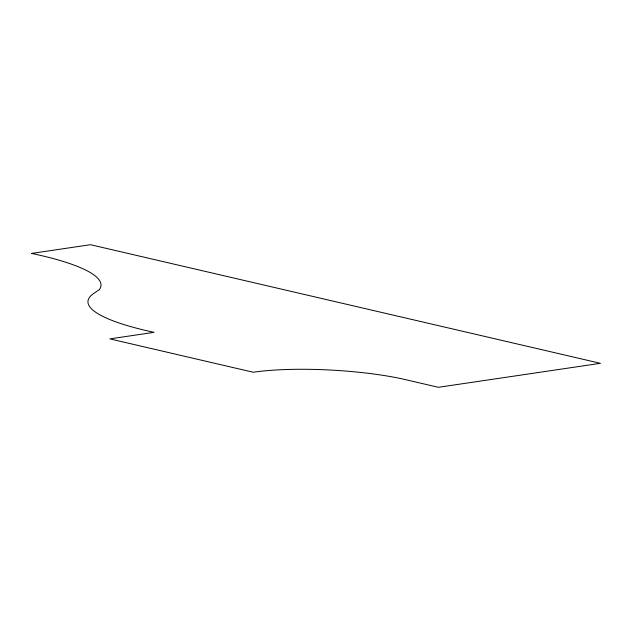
<?xml version="1.0" encoding="UTF-8"?>
<svg xmlns="http://www.w3.org/2000/svg" width="632" height="632" viewBox="0 0 632 632"><rect width="100%" height="100%" fill="white"/><g stroke="black" fill="none" stroke-linecap="round" stroke-linejoin="round"><path stroke-width="0.95" d="M99.35 289.654L92.896 294.046A184.007 34.792 3.4 0 0 154.011 332.345L109.834 338.886L253.242 372.248A108.98 20.611 3.4 0 1 400.98 378.592L438.411 387.298L600.4 363.321L90.502 244.703L31.6 253.424A187.736 35.503 3.4 0 1 99.35 289.654"/></g></svg>
